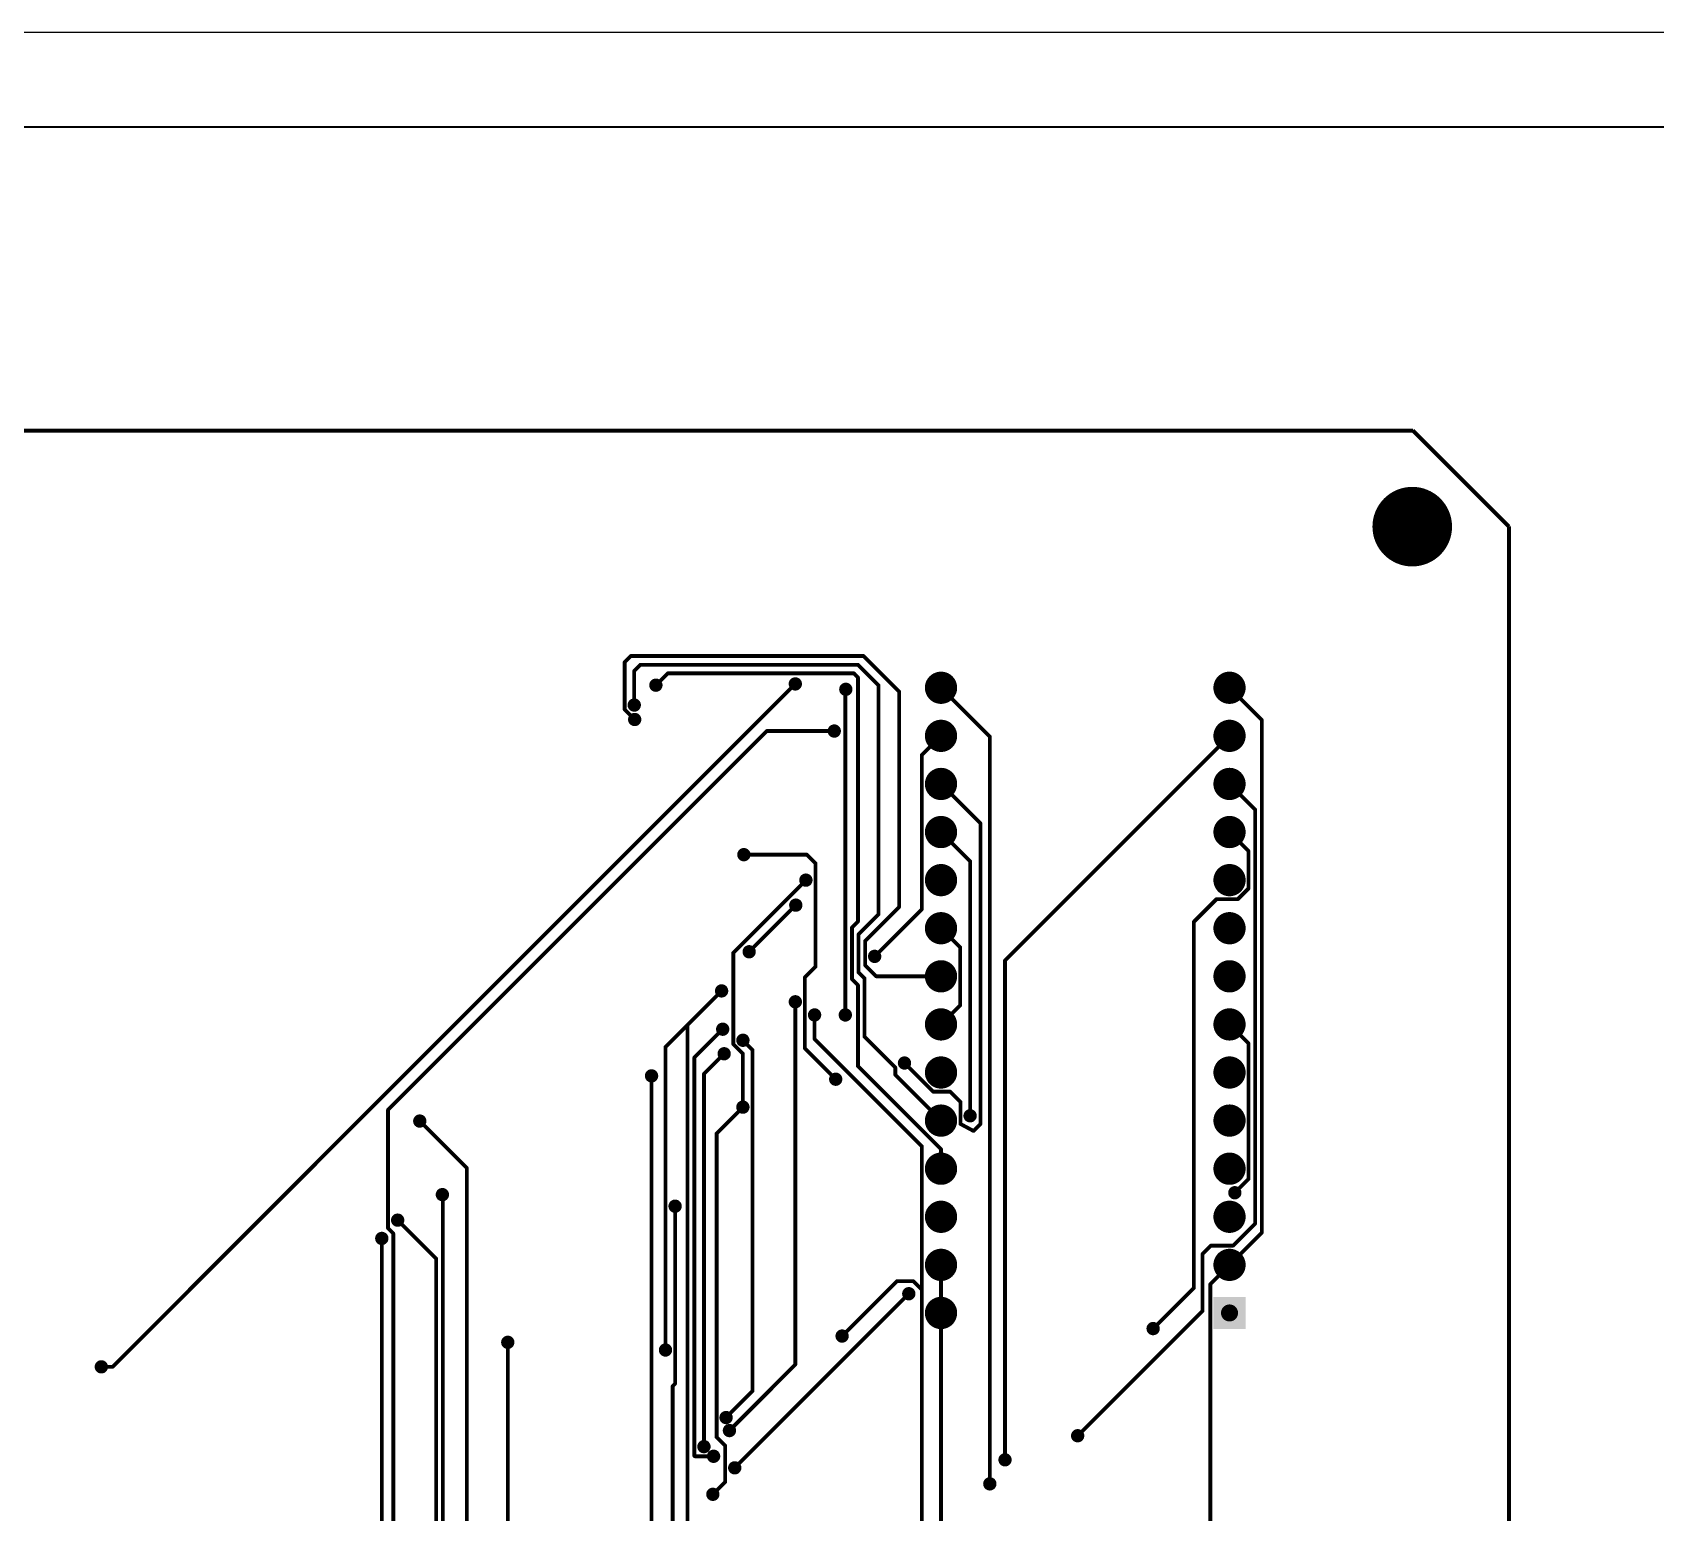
# Model space of a CAD drawing. Header units: millimetres. Extents: x 0 to 677, y 0 to 574.
# Drawn here: x 380.8 to 466.5, y 495.8 to 574 of the extents above; entities that cross this region are included whole.
import ezdxf

# ---------------------------------------------------------------- set-up
doc = ezdxf.new("R2010")
doc.units = ezdxf.units.MM
doc.layers.add('Layer1', color=7, linetype='Continuous', lineweight=35)
doc.layers.add('Layer2', color=7, linetype='Continuous', lineweight=70)
for name, color, linetype in [('MultiLayer', 9, 'Continuous'), ('TopLayer', 1, 'Continuous'), ('TopSolder', 250, 'Continuous')]:
    doc.layers.add(name, color=color, linetype=linetype)
doc.layers.add('PadHoleLayer', color=7, linetype='Continuous', true_color=0xffffff)
doc.layers.add('ViaHoleLayer', color=7, linetype='Continuous', true_color=0xffffff)

msp = doc.modelspace()

# ---------------------------------------------------------------- linework, layer by layer
at = {"layer": 'Defpoints'}
msp.add_line((676.527, 574.012), (256.527, 574.012), dxfattribs=at)
at = {"layer": 'Layer1'}
msp.add_line((671.527, 569.012), (276.527, 569.012), dxfattribs=at)
at = {"layer": 'Layer2', "color": 0}
for p, q in [((303.841, 552.992), (453.701, 552.992)), ((453.701, 552.992), (458.781, 547.912)), ((458.781, 547.912), (458.781, 438.209))]:
    msp.add_line(p, q, dxfattribs=at)
at = {"layer": 'MultiLayer', "color": 0, "const_width": 0.25}
for points in [[(413.597, 539.539, 1), (413.847, 539.539, 1)], [(420.963, 539.606, 1), (421.213, 539.606, 1)], [(423.63, 539.319, 1), (423.88, 539.319, 1)], [(412.454, 538.489, 1), (412.704, 538.489, 1)], [(412.479, 537.727, 1), (412.729, 537.727, 1)], [(423.02, 537.117, 1), (423.27, 537.117, 1)], [(418.245, 530.589, 1), (418.495, 530.589, 1)], [(421.522, 529.243, 1), (421.772, 529.243, 1)], [(420.988, 527.922, 1), (421.238, 527.922, 1)], [(418.524, 525.459, 1), (418.774, 525.459, 1)], [(425.154, 525.217, 1), (425.404, 525.217, 1)], [(417.069, 523.393, 1), (417.319, 523.393, 1)], [(420.963, 522.817, 1), (421.213, 522.817, 1)], [(421.979, 522.123, 1), (422.229, 522.123, 1)], [(423.604, 522.123, 1), (423.854, 522.123, 1)], [(417.127, 521.369, 1), (417.377, 521.369, 1)], [(418.194, 520.785, 1), (418.444, 520.785, 1)], [(417.204, 520.074, 1), (417.454, 520.074, 1)], [(413.368, 518.905, 1), (413.618, 518.905, 1)], [(423.096, 518.728, 1), (423.346, 518.728, 1)], [(418.194, 517.254, 1), (418.444, 517.254, 1)], [(430.196, 516.797, 1), (430.446, 516.797, 1)], [(401.125, 516.518, 1), (401.375, 516.518, 1)], [(402.319, 512.632, 1), (402.569, 512.632, 1)], [(444.178, 512.733, 1), (444.428, 512.733, 1)], [(414.613, 512.022, 1), (414.863, 512.022, 1)], [(399.957, 511.285, 1), (400.207, 511.285, 1)], [(399.119, 510.32, 1), (399.369, 510.32, 1)], [(405.774, 504.834, 1), (406.024, 504.834, 1)], [(423.435, 505.164, 1), (423.685, 505.164, 1)], [(439.864, 505.558, 1), (440.114, 505.558, 1)], [(414.105, 504.427, 1), (414.355, 504.427, 1)], [(384.305, 503.538, 1), (384.555, 503.538, 1)], [(417.305, 500.859, 1), (417.555, 500.859, 1)], [(417.483, 500.173, 1), (417.733, 500.173, 1)], [(435.876, 499.898, 1), (436.126, 499.898, 1)], [(416.137, 499.322, 1), (416.387, 499.322, 1)], [(416.645, 498.814, 1), (416.895, 498.814, 1)], [(417.762, 498.204, 1), (418.012, 498.204, 1)], [(432.041, 498.628, 1), (432.291, 498.628, 1)], [(431.237, 497.358, 1), (431.487, 497.358, 1)], [(416.607, 496.807, 1), (416.857, 496.807, 1)]]:
    msp.add_lwpolyline(points, format="xyb", close=True, dxfattribs=at)
at = {"layer": 'PadHoleLayer'}
for points, const_width in [([(452.926, 547.912, 1), (454.426, 547.912, 1)], 1.5), ([(428.559, 539.403, 1), (429.009, 539.403, 1)], 0.45), ([(443.799, 539.403, 1), (444.249, 539.403, 1)], 0.45), ([(428.559, 536.863, 1), (429.009, 536.863, 1)], 0.45), ([(443.799, 536.863, 1), (444.249, 536.863, 1)], 0.45), ([(428.559, 534.323, 1), (429.009, 534.323, 1)], 0.45), ([(443.799, 534.323, 1), (444.249, 534.323, 1)], 0.45), ([(443.799, 534.323, 1), (444.249, 534.323, 1)], 0.45), ([(428.559, 531.783, 1), (429.009, 531.783, 1)], 0.45), ([(443.799, 531.783, 1), (444.249, 531.783, 1)], 0.45), ([(443.799, 531.783, 1), (444.249, 531.783, 1)], 0.45), ([(428.559, 529.243, 1), (429.009, 529.243, 1)], 0.45), ([(443.799, 529.243, 1), (444.249, 529.243, 1)], 0.45), ([(428.559, 526.703, 1), (429.009, 526.703, 1)], 0.45), ([(443.799, 526.703, 1), (444.249, 526.703, 1)], 0.45), ([(428.559, 524.163, 1), (429.009, 524.163, 1)], 0.45), ([(443.799, 524.163, 1), (444.249, 524.163, 1)], 0.45), ([(428.559, 521.623, 1), (429.009, 521.623, 1)], 0.45), ([(443.799, 521.623, 1), (444.249, 521.623, 1)], 0.45), ([(443.799, 521.623, 1), (444.249, 521.623, 1)], 0.45), ([(428.559, 519.083, 1), (429.009, 519.083, 1)], 0.45), ([(443.799, 519.083, 1), (444.249, 519.083, 1)], 0.45), ([(428.559, 516.543, 1), (429.009, 516.543, 1)], 0.45), ([(443.799, 516.543, 1), (444.249, 516.543, 1)], 0.45), ([(428.559, 514.003, 1), (429.009, 514.003, 1)], 0.45), ([(428.559, 514.003, 1), (429.009, 514.003, 1)], 0.45), ([(443.799, 514.003, 1), (444.249, 514.003, 1)], 0.45), ([(428.559, 511.463, 1), (429.009, 511.463, 1)], 0.45), ([(443.799, 511.463, 1), (444.249, 511.463, 1)], 0.45), ([(428.559, 508.923, 1), (429.009, 508.923, 1)], 0.45), ([(428.559, 508.923, 1), (429.009, 508.923, 1)], 0.45), ([(443.799, 508.923, 1), (444.249, 508.923, 1)], 0.45), ([(443.799, 508.923, 1), (444.249, 508.923, 1)], 0.45), ([(428.559, 506.433, 1), (429.009, 506.433, 1)], 0.45), ([(428.559, 506.383, 1), (429.009, 506.383, 1)], 0.45), ([(443.799, 506.383, 1), (444.249, 506.383, 1)], 0.45)]:
    msp.add_lwpolyline(points, format="xyb", close=True, dxfattribs=dict(at, const_width=const_width))
at = {"layer": 'TopLayer', "color": 0}
for points, const_width in [([(452.676, 547.912, 1), (454.676, 547.912, 1)], 2), ([(412.351, 541.08, 1), (412.451, 541.08, 1)], 0.1), ([(412.351, 541.08, 1), (412.451, 541.08, 1)], 0.1), ([(424.645, 541.08, 1), (424.745, 541.08, 1)], 0.1), ([(424.645, 541.08, 1), (424.745, 541.08, 1)], 0.1), ([(412.021, 540.749, 1), (412.121, 540.749, 1)], 0.1), ([(412.021, 540.749, 1), (412.121, 540.749, 1)], 0.1), ([(412.529, 540.292, 1), (412.629, 540.292, 1)], 0.1), ([(412.529, 540.292, 1), (412.629, 540.292, 1)], 0.1), ([(412.846, 540.61, 1), (412.946, 540.61, 1)], 0.1), ([(412.846, 540.61, 1), (412.946, 540.61, 1)], 0.1), ([(414.297, 540.165, 1), (414.397, 540.165, 1)], 0.1), ([(414.297, 540.165, 1), (414.397, 540.165, 1)], 0.1), ([(424.137, 540.165, 1), (424.237, 540.165, 1)], 0.1), ([(424.137, 540.165, 1), (424.237, 540.165, 1)], 0.1), ([(424.354, 540.61, 1), (424.454, 540.61, 1)], 0.1), ([(424.354, 540.61, 1), (424.454, 540.61, 1)], 0.1), ([(428.409, 539.403, 1), (429.159, 539.403, 1)], 0.75), ([(443.649, 539.403, 1), (444.399, 539.403, 1)], 0.75), ([(413.597, 539.539, 1), (413.847, 539.539, 1)], 0.25), ([(413.672, 539.539, 1), (413.772, 539.539, 1)], 0.1), ([(420.963, 539.606, 1), (421.213, 539.606, 1)], 0.25), ([(421.038, 539.606, 1), (421.138, 539.606, 1)], 0.1), ([(423.63, 539.319, 1), (423.88, 539.319, 1)], 0.25), ([(423.679, 539.293, 1), (423.779, 539.293, 1)], 0.1), ([(423.679, 539.293, 1), (423.779, 539.293, 1)], 0.1), ([(423.705, 539.319, 1), (423.805, 539.319, 1)], 0.1), ([(424.346, 539.955, 1), (424.446, 539.955, 1)], 0.1), ([(424.346, 539.955, 1), (424.446, 539.955, 1)], 0.1), ([(425.432, 539.532, 1), (425.532, 539.532, 1)], 0.1), ([(425.432, 539.532, 1), (425.532, 539.532, 1)], 0.1), ([(426.524, 539.2, 1), (426.624, 539.2, 1)], 0.1), ([(426.524, 539.2, 1), (426.624, 539.2, 1)], 0.1), ([(428.734, 539.403, 1), (428.834, 539.403, 1)], 0.1), ([(443.974, 539.403, 1), (444.074, 539.403, 1)], 0.1), ([(412.454, 538.489, 1), (412.704, 538.489, 1)], 0.25), ([(412.529, 538.489, 1), (412.629, 538.489, 1)], 0.1), ([(412.021, 538.26, 1), (412.121, 538.26, 1)], 0.1), ([(412.021, 538.26, 1), (412.121, 538.26, 1)], 0.1), ([(412.479, 537.727, 1), (412.729, 537.727, 1)], 0.25), ([(412.554, 537.727, 1), (412.654, 537.727, 1)], 0.1), ([(428.409, 536.863, 1), (429.159, 536.863, 1)], 0.75), ([(443.649, 536.863, 1), (444.399, 536.863, 1)], 0.75), ([(445.676, 537.701, 1), (445.776, 537.701, 1)], 0.1), ([(445.676, 537.701, 1), (445.776, 537.701, 1)], 0.1), ([(419.526, 537.117, 1), (419.626, 537.117, 1)], 0.1), ([(419.526, 537.117, 1), (419.626, 537.117, 1)], 0.1), ([(423.02, 537.117, 1), (423.27, 537.117, 1)], 0.25), ([(423.095, 537.117, 1), (423.195, 537.117, 1)], 0.1), ([(428.734, 536.863, 1), (428.834, 536.863, 1)], 0.1), ([(431.312, 536.825, 1), (431.412, 536.825, 1)], 0.1), ([(431.312, 536.825, 1), (431.412, 536.825, 1)], 0.1), ([(443.974, 536.863, 1), (444.074, 536.863, 1)], 0.1), ([(427.718, 535.847, 1), (427.818, 535.847, 1)], 0.1), ([(427.718, 535.847, 1), (427.818, 535.847, 1)], 0.1), ([(428.409, 534.323, 1), (429.159, 534.323, 1)], 0.75), ([(443.649, 534.323, 1), (444.399, 534.323, 1)], 0.75), ([(428.734, 534.323, 1), (428.834, 534.323, 1)], 0.1), ([(443.974, 534.323, 1), (444.074, 534.323, 1)], 0.1), ([(428.409, 531.783, 1), (429.159, 531.783, 1)], 0.75), ([(443.649, 531.783, 1), (444.399, 531.783, 1)], 0.75), ([(445.324, 532.973, 1), (445.424, 532.973, 1)], 0.1), ([(445.324, 532.973, 1), (445.424, 532.973, 1)], 0.1), ([(428.734, 531.783, 1), (428.834, 531.783, 1)], 0.1), ([(430.817, 532.24, 1), (430.917, 532.24, 1)], 0.1), ([(430.817, 532.24, 1), (430.917, 532.24, 1)], 0.1), ([(443.974, 531.783, 1), (444.074, 531.783, 1)], 0.1), ([(418.245, 530.589, 1), (418.495, 530.589, 1)], 0.25), ([(444.974, 530.783, 1), (445.074, 530.783, 1)], 0.1), ([(444.974, 530.783, 1), (445.074, 530.783, 1)], 0.1), ([(418.32, 530.589, 1), (418.42, 530.589, 1)], 0.1), ([(421.647, 530.589, 1), (421.747, 530.589, 1)], 0.1), ([(421.647, 530.589, 1), (421.747, 530.589, 1)], 0.1), ([(422.105, 530.132, 1), (422.205, 530.132, 1)], 0.1), ([(422.105, 530.132, 1), (422.205, 530.132, 1)], 0.1), ([(428.409, 529.243, 1), (429.159, 529.243, 1)], 0.75), ([(430.271, 530.246, 1), (430.371, 530.246, 1)], 0.1), ([(430.271, 530.246, 1), (430.371, 530.246, 1)], 0.1), ([(443.649, 529.243, 1), (444.399, 529.243, 1)], 0.75), ([(421.522, 529.243, 1), (421.772, 529.243, 1)], 0.25), ([(421.597, 529.243, 1), (421.697, 529.243, 1)], 0.1), ([(420.988, 527.922, 1), (421.238, 527.922, 1)], 0.25), ([(443.291, 528.243, 1), (443.391, 528.243, 1)], 0.1), ([(443.291, 528.243, 1), (443.391, 528.243, 1)], 0.1), ([(444.418, 528.243, 1), (444.518, 528.243, 1)], 0.1), ([(444.418, 528.243, 1), (444.518, 528.243, 1)], 0.1), ([(444.974, 528.799, 1), (445.074, 528.799, 1)], 0.1), ([(444.974, 528.799, 1), (445.074, 528.799, 1)], 0.1), ([(421.063, 527.922, 1), (421.163, 527.922, 1)], 0.1), ([(425.432, 527.438, 1), (425.532, 527.438, 1)], 0.1), ([(425.432, 527.438, 1), (425.532, 527.438, 1)], 0.1), ([(426.524, 527.83, 1), (426.624, 527.83, 1)], 0.1), ([(426.524, 527.83, 1), (426.624, 527.83, 1)], 0.1), ([(427.718, 527.706, 1), (427.818, 527.706, 1)], 0.1), ([(427.718, 527.706, 1), (427.818, 527.706, 1)], 0.1), ([(428.409, 526.703, 1), (429.159, 526.703, 1)], 0.75), ([(443.649, 526.703, 1), (444.399, 526.703, 1)], 0.75), ([(424.029, 526.735, 1), (424.129, 526.735, 1)], 0.1), ([(424.029, 526.735, 1), (424.129, 526.735, 1)], 0.1), ([(424.346, 527.052, 1), (424.446, 527.052, 1)], 0.1), ([(424.346, 527.052, 1), (424.446, 527.052, 1)], 0.1), ([(424.379, 526.385, 1), (424.479, 526.385, 1)], 0.1), ([(424.379, 526.385, 1), (424.479, 526.385, 1)], 0.1), ([(428.734, 526.703, 1), (428.834, 526.703, 1)], 0.1), ([(442.094, 527.046, 1), (442.194, 527.046, 1)], 0.1), ([(442.094, 527.046, 1), (442.194, 527.046, 1)], 0.1), ([(418.524, 525.459, 1), (418.774, 525.459, 1)], 0.25), ([(424.729, 526.035, 1), (424.829, 526.035, 1)], 0.1), ([(424.729, 526.035, 1), (424.829, 526.035, 1)], 0.1), ([(429.75, 525.687, 1), (429.85, 525.687, 1)], 0.1), ([(429.75, 525.687, 1), (429.85, 525.687, 1)], 0.1), ([(417.761, 525.408, 1), (417.861, 525.408, 1)], 0.1), ([(417.761, 525.408, 1), (417.861, 525.408, 1)], 0.1), ([(418.599, 525.459, 1), (418.699, 525.459, 1)], 0.1), ([(422.105, 524.671, 1), (422.205, 524.671, 1)], 0.1), ([(422.105, 524.671, 1), (422.205, 524.671, 1)], 0.1), ([(424.729, 524.747, 1), (424.829, 524.747, 1)], 0.1), ([(424.729, 524.747, 1), (424.829, 524.747, 1)], 0.1), ([(425.154, 525.217, 1), (425.404, 525.217, 1)], 0.25), ([(425.229, 525.217, 1), (425.329, 525.217, 1)], 0.1), ([(428.409, 524.163, 1), (429.159, 524.163, 1)], 0.75), ([(432.116, 525.005, 1), (432.216, 525.005, 1)], 0.1), ([(432.116, 525.005, 1), (432.216, 525.005, 1)], 0.1), ([(443.649, 524.163, 1), (444.399, 524.163, 1)], 0.75), ([(421.546, 524.112, 1), (421.646, 524.112, 1)], 0.1), ([(421.546, 524.112, 1), (421.646, 524.112, 1)], 0.1), ([(424.029, 524.017, 1), (424.129, 524.017, 1)], 0.1), ([(424.029, 524.017, 1), (424.129, 524.017, 1)], 0.1), ([(424.379, 524.367, 1), (424.479, 524.367, 1)], 0.1), ([(424.379, 524.367, 1), (424.479, 524.367, 1)], 0.1), ([(424.696, 524.05, 1), (424.796, 524.05, 1)], 0.1), ([(424.696, 524.05, 1), (424.796, 524.05, 1)], 0.1), ([(425.313, 524.163, 1), (425.413, 524.163, 1)], 0.1), ([(425.313, 524.163, 1), (425.413, 524.163, 1)], 0.1), ([(428.734, 524.163, 1), (428.834, 524.163, 1)], 0.1), ([(417.069, 523.393, 1), (417.319, 523.393, 1)], 0.25), ([(417.144, 523.393, 1), (417.244, 523.393, 1)], 0.1), ([(420.963, 522.817, 1), (421.213, 522.817, 1)], 0.25), ([(424.346, 523.7, 1), (424.446, 523.7, 1)], 0.1), ([(424.346, 523.7, 1), (424.446, 523.7, 1)], 0.1), ([(421.038, 522.817, 1), (421.138, 522.817, 1)], 0.1), ([(421.979, 522.123, 1), (422.229, 522.123, 1)], 0.25), ([(422.054, 522.123, 1), (422.154, 522.123, 1)], 0.1), ([(423.604, 522.123, 1), (423.854, 522.123, 1)], 0.25), ([(423.679, 522.123, 1), (423.779, 522.123, 1)], 0.1), ([(428.409, 521.623, 1), (429.159, 521.623, 1)], 0.75), ([(429.75, 522.639, 1), (429.85, 522.639, 1)], 0.1), ([(429.75, 522.639, 1), (429.85, 522.639, 1)], 0.1), ([(443.649, 521.623, 1), (444.399, 521.623, 1)], 0.75), ([(415.348, 521.598, 1), (415.448, 521.598, 1)], 0.1), ([(415.348, 521.598, 1), (415.448, 521.598, 1)], 0.1), ([(415.348, 521.598, 1), (415.448, 521.598, 1)], 0.1), ([(417.127, 521.369, 1), (417.377, 521.369, 1)], 0.25), ([(417.202, 521.369, 1), (417.302, 521.369, 1)], 0.1), ([(428.734, 521.623, 1), (428.834, 521.623, 1)], 0.1), ([(443.974, 521.623, 1), (444.074, 521.623, 1)], 0.1), ([(414.18, 520.429, 1), (414.28, 520.429, 1)], 0.1), ([(414.18, 520.429, 1), (414.28, 520.429, 1)], 0.1), ([(417.761, 520.582, 1), (417.861, 520.582, 1)], 0.1), ([(417.761, 520.582, 1), (417.861, 520.582, 1)], 0.1), ([(418.194, 520.785, 1), (418.444, 520.785, 1)], 0.25), ([(418.269, 520.785, 1), (418.369, 520.785, 1)], 0.1), ([(421.546, 520.353, 1), (421.646, 520.353, 1)], 0.1), ([(421.546, 520.353, 1), (421.646, 520.353, 1)], 0.1), ([(422.054, 520.857, 1), (422.154, 520.857, 1)], 0.1), ([(422.054, 520.857, 1), (422.154, 520.857, 1)], 0.1), ([(424.696, 520.97, 1), (424.796, 520.97, 1)], 0.1), ([(424.696, 520.97, 1), (424.796, 520.97, 1)], 0.1), ([(444.974, 520.623, 1), (445.074, 520.623, 1)], 0.1), ([(444.974, 520.623, 1), (445.074, 520.623, 1)], 0.1), ([(415.704, 519.871, 1), (415.804, 519.871, 1)], 0.1), ([(415.704, 519.871, 1), (415.804, 519.871, 1)], 0.1), ([(417.204, 520.074, 1), (417.454, 520.074, 1)], 0.25), ([(417.279, 520.074, 1), (417.379, 520.074, 1)], 0.1), ([(418.269, 520.074, 1), (418.369, 520.074, 1)], 0.1), ([(418.269, 520.074, 1), (418.369, 520.074, 1)], 0.1), ([(418.777, 520.277, 1), (418.877, 520.277, 1)], 0.1), ([(418.777, 520.277, 1), (418.877, 520.277, 1)], 0.1), ([(426.729, 519.583, 1), (426.979, 519.583, 1)], 0.25), ([(426.804, 519.583, 1), (426.904, 519.583, 1)], 0.1), ([(428.409, 519.083, 1), (429.159, 519.083, 1)], 0.75), ([(443.649, 519.083, 1), (444.399, 519.083, 1)], 0.75), ([(413.368, 518.905, 1), (413.618, 518.905, 1)], 0.25), ([(413.443, 518.905, 1), (413.543, 518.905, 1)], 0.1), ([(416.212, 519.007, 1), (416.312, 519.007, 1)], 0.1), ([(416.212, 519.007, 1), (416.312, 519.007, 1)], 0.1), ([(423.096, 518.728, 1), (423.346, 518.728, 1)], 0.25), ([(423.171, 518.728, 1), (423.271, 518.728, 1)], 0.1), ([(424.346, 519.415, 1), (424.446, 519.415, 1)], 0.1), ([(424.346, 519.415, 1), (424.446, 519.415, 1)], 0.1), ([(426.318, 519.348, 1), (426.418, 519.348, 1)], 0.1), ([(426.318, 519.348, 1), (426.418, 519.348, 1)], 0.1), ([(426.318, 518.959, 1), (426.418, 518.959, 1)], 0.1), ([(426.318, 518.959, 1), (426.418, 518.959, 1)], 0.1), ([(428.315, 518.072, 1), (428.415, 518.072, 1)], 0.1), ([(428.315, 518.072, 1), (428.415, 518.072, 1)], 0.1), ([(429.221, 518.072, 1), (429.321, 518.072, 1)], 0.1), ([(429.221, 518.072, 1), (429.321, 518.072, 1)], 0.1), ([(399.524, 517.115, 1), (399.624, 517.115, 1)], 0.1), ([(399.524, 517.115, 1), (399.624, 517.115, 1)], 0.1), ([(418.194, 517.254, 1), (418.444, 517.254, 1)], 0.25), ([(418.269, 517.254, 1), (418.369, 517.254, 1)], 0.1), ([(418.269, 517.254, 1), (418.369, 517.254, 1)], 0.1), ([(428.409, 516.543, 1), (429.159, 516.543, 1)], 0.75), ([(429.763, 517.53, 1), (429.863, 517.53, 1)], 0.1), ([(429.763, 517.53, 1), (429.863, 517.53, 1)], 0.1), ([(430.196, 516.797, 1), (430.446, 516.797, 1)], 0.25), ([(443.649, 516.543, 1), (444.399, 516.543, 1)], 0.75), ([(401.125, 516.518, 1), (401.375, 516.518, 1)], 0.25), ([(401.2, 516.518, 1), (401.3, 516.518, 1)], 0.1), ([(428.734, 516.543, 1), (428.834, 516.543, 1)], 0.1), ([(429.763, 516.365, 1), (429.863, 516.365, 1)], 0.1), ([(429.763, 516.365, 1), (429.863, 516.365, 1)], 0.1), ([(430.271, 516.797, 1), (430.371, 516.797, 1)], 0.1), ([(430.817, 516.365, 1), (430.917, 516.365, 1)], 0.1), ([(430.817, 516.365, 1), (430.917, 516.365, 1)], 0.1), ([(416.88, 515.865, 1), (416.98, 515.865, 1)], 0.1), ([(416.88, 515.865, 1), (416.98, 515.865, 1)], 0.1), ([(427.718, 515.193, 1), (427.818, 515.193, 1)], 0.1), ([(427.718, 515.193, 1), (427.818, 515.193, 1)], 0.1), ([(430.448, 515.997, 1), (430.548, 515.997, 1)], 0.1), ([(430.448, 515.997, 1), (430.548, 515.997, 1)], 0.1), ([(428.409, 514.003, 1), (429.159, 514.003, 1)], 0.75), ([(428.734, 515.027, 1), (428.834, 515.027, 1)], 0.1), ([(428.734, 515.027, 1), (428.834, 515.027, 1)], 0.1), ([(443.649, 514.003, 1), (444.399, 514.003, 1)], 0.75), ([(403.69, 514.029, 1), (403.79, 514.029, 1)], 0.1), ([(403.69, 514.029, 1), (403.79, 514.029, 1)], 0.1), ([(428.734, 514.003, 1), (428.834, 514.003, 1)], 0.1), ([(402.319, 512.632, 1), (402.569, 512.632, 1)], 0.25), ([(402.394, 512.632, 1), (402.494, 512.632, 1)], 0.1), ([(402.42, 512.606, 1), (402.52, 512.606, 1)], 0.1), ([(402.42, 512.606, 1), (402.52, 512.606, 1)], 0.1), ([(444.178, 512.733, 1), (444.428, 512.733, 1)], 0.25), ([(444.253, 512.733, 1), (444.353, 512.733, 1)], 0.1), ([(444.974, 513.454, 1), (445.074, 513.454, 1)], 0.1), ([(444.974, 513.454, 1), (445.074, 513.454, 1)], 0.1), ([(414.613, 512.022, 1), (414.863, 512.022, 1)], 0.25), ([(414.688, 512.022, 1), (414.788, 512.022, 1)], 0.1), ([(428.409, 511.463, 1), (429.159, 511.463, 1)], 0.75), ([(443.649, 511.463, 1), (444.399, 511.463, 1)], 0.75), ([(399.957, 511.285, 1), (400.207, 511.285, 1)], 0.25), ([(400.032, 511.285, 1), (400.132, 511.285, 1)], 0.1), ([(445.324, 511.099, 1), (445.424, 511.099, 1)], 0.1), ([(445.324, 511.099, 1), (445.424, 511.099, 1)], 0.1), ([(399.119, 510.32, 1), (399.369, 510.32, 1)], 0.25), ([(399.194, 510.32, 1), (399.294, 510.32, 1)], 0.1), ([(399.524, 510.854, 1), (399.624, 510.854, 1)], 0.1), ([(399.524, 510.854, 1), (399.624, 510.854, 1)], 0.1), ([(399.803, 510.574, 1), (399.903, 510.574, 1)], 0.1), ([(399.803, 510.574, 1), (399.903, 510.574, 1)], 0.1), ([(445.676, 510.625, 1), (445.776, 510.625, 1)], 0.1), ([(445.676, 510.625, 1), (445.776, 510.625, 1)], 0.1), ([(402.064, 509.253, 1), (402.164, 509.253, 1)], 0.1), ([(402.064, 509.253, 1), (402.164, 509.253, 1)], 0.1), ([(428.409, 508.923, 1), (429.159, 508.923, 1)], 0.75), ([(442.552, 509.495, 1), (442.652, 509.495, 1)], 0.1), ([(442.552, 509.495, 1), (442.652, 509.495, 1)], 0.1), ([(442.996, 509.939, 1), (443.096, 509.939, 1)], 0.1), ([(442.996, 509.939, 1), (443.096, 509.939, 1)], 0.1), ([(443.649, 508.923, 1), (444.399, 508.923, 1)], 0.75), ([(444.164, 509.939, 1), (444.264, 509.939, 1)], 0.1), ([(444.164, 509.939, 1), (444.264, 509.939, 1)], 0.1), ([(428.734, 508.923, 1), (428.834, 508.923, 1)], 0.1), ([(443.974, 508.923, 1), (444.074, 508.923, 1)], 0.1), ([(443.974, 508.923, 1), (444.074, 508.923, 1)], 0.1), ([(426.405, 508.06, 1), (426.505, 508.06, 1)], 0.1), ([(426.405, 508.06, 1), (426.505, 508.06, 1)], 0.1), ([(426.957, 507.399, 1), (427.207, 507.399, 1)], 0.25), ([(427.273, 508.06, 1), (427.373, 508.06, 1)], 0.1), ([(427.273, 508.06, 1), (427.373, 508.06, 1)], 0.1), ([(427.718, 507.615, 1), (427.818, 507.615, 1)], 0.1), ([(427.718, 507.615, 1), (427.818, 507.615, 1)], 0.1), ([(427.718, 507.615, 1), (427.818, 507.615, 1)], 0.1), ([(442.094, 507.713, 1), (442.194, 507.713, 1)], 0.1), ([(442.094, 507.713, 1), (442.194, 507.713, 1)], 0.1), ([(442.958, 507.907, 1), (443.058, 507.907, 1)], 0.1), ([(442.958, 507.907, 1), (443.058, 507.907, 1)], 0.1), ([(427.032, 507.399, 1), (427.132, 507.399, 1)], 0.1), ([(428.409, 506.383, 1), (429.159, 506.383, 1)], 0.75), ([(428.734, 506.383, 1), (428.834, 506.383, 1)], 0.1), ([(428.734, 506.383, 1), (428.834, 506.383, 1)], 0.1), ([(442.552, 506.498, 1), (442.652, 506.498, 1)], 0.1), ([(442.552, 506.498, 1), (442.652, 506.498, 1)], 0.1), ([(405.774, 504.834, 1), (406.024, 504.834, 1)], 0.25), ([(423.435, 505.164, 1), (423.685, 505.164, 1)], 0.25), ([(423.51, 505.164, 1), (423.61, 505.164, 1)], 0.1), ([(439.864, 505.558, 1), (440.114, 505.558, 1)], 0.25), ([(439.939, 505.558, 1), (440.039, 505.558, 1)], 0.1), ([(405.849, 504.834, 1), (405.949, 504.834, 1)], 0.1), ([(414.105, 504.427, 1), (414.355, 504.427, 1)], 0.25), ([(414.18, 504.427, 1), (414.28, 504.427, 1)], 0.1), ([(384.305, 503.538, 1), (384.555, 503.538, 1)], 0.25), ([(384.38, 503.538, 1), (384.48, 503.538, 1)], 0.1), ([(384.97, 503.538, 1), (385.07, 503.538, 1)], 0.1), ([(384.97, 503.538, 1), (385.07, 503.538, 1)], 0.1), ([(421.038, 503.653, 1), (421.138, 503.653, 1)], 0.1), ([(421.038, 503.653, 1), (421.138, 503.653, 1)], 0.1), ([(414.561, 502.522, 1), (414.661, 502.522, 1)], 0.1), ([(414.561, 502.522, 1), (414.661, 502.522, 1)], 0.1), ([(414.688, 502.649, 1), (414.788, 502.649, 1)], 0.1), ([(414.688, 502.649, 1), (414.788, 502.649, 1)], 0.1), ([(418.777, 502.256, 1), (418.877, 502.256, 1)], 0.1), ([(418.777, 502.256, 1), (418.877, 502.256, 1)], 0.1), ([(417.305, 500.859, 1), (417.555, 500.859, 1)], 0.25), ([(417.38, 500.859, 1), (417.48, 500.859, 1)], 0.1), ([(416.88, 499.821, 1), (416.98, 499.821, 1)], 0.1), ([(416.88, 499.821, 1), (416.98, 499.821, 1)], 0.1), ([(417.483, 500.173, 1), (417.733, 500.173, 1)], 0.25), ([(417.558, 500.173, 1), (417.658, 500.173, 1)], 0.1), ([(435.876, 499.898, 1), (436.126, 499.898, 1)], 0.25), ([(435.951, 499.898, 1), (436.051, 499.898, 1)], 0.1), ([(416.137, 499.322, 1), (416.387, 499.322, 1)], 0.25), ([(416.212, 499.322, 1), (416.312, 499.322, 1)], 0.1), ([(416.645, 498.814, 1), (416.895, 498.814, 1)], 0.25), ([(417.337, 499.364, 1), (417.437, 499.364, 1)], 0.1), ([(417.337, 499.364, 1), (417.437, 499.364, 1)], 0.1), ([(415.704, 498.839, 1), (415.804, 498.839, 1)], 0.1), ([(415.704, 498.839, 1), (415.804, 498.839, 1)], 0.1), ([(415.729, 498.814, 1), (415.829, 498.814, 1)], 0.1), ([(415.729, 498.814, 1), (415.829, 498.814, 1)], 0.1), ([(416.72, 498.814, 1), (416.82, 498.814, 1)], 0.1), ([(417.762, 498.204, 1), (418.012, 498.204, 1)], 0.25), ([(417.837, 498.204, 1), (417.937, 498.204, 1)], 0.1), ([(432.041, 498.628, 1), (432.291, 498.628, 1)], 0.25), ([(432.116, 498.628, 1), (432.216, 498.628, 1)], 0.1), ([(417.337, 497.463, 1), (417.437, 497.463, 1)], 0.1), ([(417.337, 497.463, 1), (417.437, 497.463, 1)], 0.1), ([(431.237, 497.358, 1), (431.487, 497.358, 1)], 0.25), ([(431.312, 497.358, 1), (431.412, 497.358, 1)], 0.1), ([(416.607, 496.807, 1), (416.857, 496.807, 1)], 0.25), ([(416.682, 496.807, 1), (416.782, 496.807, 1)], 0.1)]:
    msp.add_lwpolyline(points, format="xyb", close=True, dxfattribs=dict(at, const_width=const_width))
at = {"layer": 'TopLayer', "color": 0, "const_width": 0.2}
for points in [[(412.071, 540.749), (412.401, 541.08)], [(412.401, 541.08), (424.695, 541.08)], [(424.695, 541.08), (426.574, 539.2)], [(412.071, 538.26), (412.071, 540.749)], [(412.579, 540.292), (412.896, 540.61)], [(412.579, 538.489), (412.579, 540.292)], [(412.896, 540.61), (424.404, 540.61)], [(413.722, 539.539), (414.347, 540.165)], [(414.347, 540.165), (424.187, 540.165)], [(424.187, 540.165), (424.396, 539.955)], [(424.404, 540.61), (425.482, 539.532)], [(385.02, 503.538), (421.088, 539.606)], [(423.729, 539.293), (423.755, 539.319)], [(423.729, 522.123), (423.729, 539.293)], [(424.396, 527.052), (424.396, 539.955)], [(425.482, 527.438), (425.482, 539.532)], [(426.574, 527.83), (426.574, 539.2)], [(428.784, 539.403), (431.362, 536.825)], [(444.024, 539.403), (445.726, 537.701)], [(412.071, 538.26), (412.604, 537.727)], [(445.726, 510.625), (445.726, 537.701)], [(399.574, 517.115), (419.576, 537.117)], [(419.576, 537.117), (423.145, 537.117)], [(427.768, 535.847), (428.784, 536.863)], [(431.362, 497.358), (431.362, 536.825)], [(432.166, 525.005), (444.024, 536.863)], [(427.768, 527.706), (427.768, 535.847)], [(428.784, 534.323), (430.867, 532.24)], [(444.325, 534.022), (445.374, 532.973)], [(445.374, 511.099), (445.374, 532.973)], [(428.784, 531.783), (430.321, 530.246)], [(430.867, 516.365), (430.867, 532.24)], [(444.024, 531.783), (445.024, 530.783)], [(445.024, 528.799), (445.024, 530.783)], [(418.37, 530.589), (421.697, 530.589)], [(421.697, 530.589), (422.155, 530.132)], [(422.155, 524.671), (422.155, 530.132)], [(430.321, 516.797), (430.321, 530.246)], [(417.811, 525.408), (421.647, 529.243)], [(442.144, 527.046), (443.341, 528.243)], [(443.341, 528.243), (444.468, 528.243)], [(444.468, 528.243), (445.024, 528.799)], [(418.649, 525.459), (421.113, 527.922)], [(424.429, 526.385), (425.482, 527.438)], [(424.779, 526.035), (426.574, 527.83)], [(425.279, 525.217), (427.768, 527.706)], [(424.396, 527.052), (424.079, 526.735)], [(424.079, 526.735), (424.079, 524.017)], [(424.429, 526.385), (424.429, 524.367)], [(428.784, 526.703), (429.8, 525.687)], [(442.144, 507.713), (442.144, 527.046)], [(424.779, 524.747), (424.779, 526.035)], [(429.8, 522.639), (429.8, 525.687)], [(417.811, 520.582), (417.811, 525.408)], [(421.596, 524.112), (422.155, 524.671)], [(424.779, 524.747), (425.363, 524.163)], [(432.166, 498.628), (432.166, 525.005)], [(421.596, 520.353), (421.596, 524.112)], [(424.079, 524.017), (424.396, 523.7)], [(424.429, 524.367), (424.746, 524.05)], [(424.746, 524.05), (424.746, 520.97)], [(425.363, 524.163), (428.784, 524.163)], [(415.398, 521.598), (417.194, 523.393)], [(424.396, 523.7), (424.396, 519.415)], [(421.088, 503.653), (421.088, 522.817)], [(422.104, 520.857), (422.104, 522.123)], [(428.784, 521.623), (429.8, 522.639)], [(414.23, 520.429), (415.398, 521.598)], [(415.398, 495.131), (415.398, 521.598)], [(415.754, 519.871), (417.252, 521.369)], [(444.024, 521.623), (445.024, 520.623)], [(414.23, 504.427), (414.23, 520.429)], [(417.811, 520.582), (418.319, 520.074)], [(418.319, 520.785), (418.827, 520.277)], [(421.596, 520.353), (423.097, 518.852)], [(422.104, 520.857), (427.768, 515.193)], [(424.746, 520.97), (426.368, 519.348)], [(445.024, 513.454), (445.024, 520.623)], [(415.754, 498.839), (415.754, 519.871)], [(416.262, 519.007), (417.329, 520.074)], [(418.319, 517.254), (418.319, 520.074)], [(418.827, 502.256), (418.827, 520.277)], [(426.854, 519.583), (428.365, 518.072)], [(413.493, 479.713), (413.493, 518.905)], [(416.262, 499.322), (416.262, 519.007)], [(424.396, 519.415), (428.784, 515.027)], [(426.368, 519.348), (426.368, 518.959)], [(426.368, 518.959), (428.784, 516.543)], [(428.365, 518.072), (429.271, 518.072)], [(429.271, 518.072), (429.813, 517.53)], [(399.574, 510.854), (399.574, 517.115)], [(416.93, 515.865), (418.319, 517.254)], [(429.813, 516.365), (429.813, 517.53)], [(401.25, 516.518), (403.74, 514.029)], [(429.813, 516.365), (430.498, 515.997)], [(430.498, 515.997), (430.867, 516.365)], [(416.93, 499.821), (416.93, 515.865)], [(427.768, 507.615), (427.768, 515.193)], [(428.784, 515.027), (428.784, 514.003)], [(403.74, 468.182), (403.74, 514.029)], [(402.444, 512.632), (402.47, 512.606)], [(402.47, 457.399), (402.47, 512.606)], [(444.303, 512.733), (445.024, 513.454)], [(414.738, 502.649), (414.738, 512.022)], [(400.082, 511.285), (402.114, 509.253)], [(444.214, 509.939), (445.374, 511.099)], [(399.244, 465.057), (399.244, 510.32)], [(399.574, 510.854), (399.853, 510.574)], [(399.853, 473.008), (399.853, 510.574)], [(444.024, 508.923), (445.726, 510.625)], [(402.114, 459.139), (402.114, 509.253)], [(442.602, 509.495), (443.046, 509.939)], [(442.602, 506.498), (442.602, 509.495)], [(443.046, 509.939), (444.214, 509.939)], [(428.784, 506.383), (428.784, 508.923)], [(443.008, 507.907), (444.024, 508.923)], [(423.56, 505.164), (426.455, 508.06)], [(426.455, 508.06), (427.323, 508.06)], [(427.323, 508.06), (427.768, 507.615)], [(427.768, 478.621), (427.768, 507.615)], [(439.989, 505.558), (442.144, 507.713)], [(443.008, 493.175), (443.008, 507.907)], [(417.887, 498.204), (427.082, 507.399)], [(428.784, 489.619), (428.784, 506.383)], [(436.001, 499.898), (442.602, 506.498)], [(405.899, 471.652), (405.899, 504.834)], [(384.43, 503.538), (385.02, 503.538)], [(417.608, 500.173), (421.088, 503.653)], [(414.611, 502.522), (414.738, 502.649)], [(414.611, 491.118), (414.611, 502.522)], [(417.43, 500.859), (418.827, 502.256)], [(416.93, 499.821), (417.387, 499.364)], [(417.387, 497.463), (417.387, 499.364)], [(415.754, 498.839), (415.779, 498.814)], [(415.779, 498.814), (416.77, 498.814)], [(416.732, 496.807), (417.387, 497.463)]]:
    msp.add_lwpolyline(points, dxfattribs=at)
at = {"layer": 'TopLayer', "color": 0}
msp.add_solid([(444.774, 507.133), (443.274, 507.133), (444.774, 505.633), (443.274, 505.633)], dxfattribs=at)
at = {"layer": 'TopSolder', "color": 0}
for points, const_width in [([(452.625, 547.912, 1), (454.727, 547.912, 1)], 2.102), ([(428.358, 539.403, 1), (429.21, 539.403, 1)], 0.852), ([(443.598, 539.403, 1), (444.45, 539.403, 1)], 0.852), ([(413.546, 539.539, 1), (413.898, 539.539, 1)], 0.352), ([(420.912, 539.606, 1), (421.264, 539.606, 1)], 0.352), ([(423.579, 539.319, 1), (423.931, 539.319, 1)], 0.352), ([(412.403, 538.489, 1), (412.755, 538.489, 1)], 0.352), ([(412.428, 537.727, 1), (412.78, 537.727, 1)], 0.352), ([(428.358, 536.863, 1), (429.21, 536.863, 1)], 0.852), ([(443.598, 536.863, 1), (444.45, 536.863, 1)], 0.852), ([(422.969, 537.117, 1), (423.321, 537.117, 1)], 0.352), ([(428.358, 534.323, 1), (429.21, 534.323, 1)], 0.852), ([(443.598, 534.323, 1), (444.45, 534.323, 1)], 0.852), ([(428.358, 531.783, 1), (429.21, 531.783, 1)], 0.852), ([(443.598, 531.783, 1), (444.45, 531.783, 1)], 0.852), ([(418.194, 530.589, 1), (418.546, 530.589, 1)], 0.352), ([(428.358, 529.243, 1), (429.21, 529.243, 1)], 0.852), ([(443.598, 529.243, 1), (444.45, 529.243, 1)], 0.852), ([(421.471, 529.243, 1), (421.822, 529.243, 1)], 0.352), ([(420.937, 527.922, 1), (421.289, 527.922, 1)], 0.352), ([(428.358, 526.703, 1), (429.21, 526.703, 1)], 0.852), ([(443.598, 526.703, 1), (444.45, 526.703, 1)], 0.852), ([(418.474, 525.459, 1), (418.825, 525.459, 1)], 0.352), ([(425.103, 525.217, 1), (425.455, 525.217, 1)], 0.352), ([(428.358, 524.163, 1), (429.21, 524.163, 1)], 0.852), ([(443.598, 524.163, 1), (444.45, 524.163, 1)], 0.852), ([(417.018, 523.393, 1), (417.369, 523.393, 1)], 0.352), ([(420.912, 522.817, 1), (421.264, 522.817, 1)], 0.352), ([(421.928, 522.123, 1), (422.28, 522.123, 1)], 0.352), ([(423.553, 522.123, 1), (423.905, 522.123, 1)], 0.352), ([(428.358, 521.623, 1), (429.21, 521.623, 1)], 0.852), ([(443.598, 521.623, 1), (444.45, 521.623, 1)], 0.852), ([(417.077, 521.369, 1), (417.428, 521.369, 1)], 0.352), ([(417.153, 520.074, 1), (417.504, 520.074, 1)], 0.352), ([(418.143, 520.785, 1), (418.495, 520.785, 1)], 0.352), ([(426.678, 519.583, 1), (427.029, 519.583, 1)], 0.352), ([(428.358, 519.083, 1), (429.21, 519.083, 1)], 0.852), ([(443.598, 519.083, 1), (444.45, 519.083, 1)], 0.852), ([(413.317, 518.905, 1), (413.669, 518.905, 1)], 0.352), ([(423.046, 518.728, 1), (423.397, 518.728, 1)], 0.352), ([(418.143, 517.254, 1), (418.495, 517.254, 1)], 0.352), ([(428.358, 516.543, 1), (429.21, 516.543, 1)], 0.852), ([(430.145, 516.797, 1), (430.496, 516.797, 1)], 0.352), ([(443.598, 516.543, 1), (444.45, 516.543, 1)], 0.852), ([(401.075, 516.518, 1), (401.426, 516.518, 1)], 0.352), ([(428.358, 514.003, 1), (429.21, 514.003, 1)], 0.852), ([(443.598, 514.003, 1), (444.45, 514.003, 1)], 0.852), ([(402.268, 512.632, 1), (402.62, 512.632, 1)], 0.352), ([(444.128, 512.733, 1), (444.479, 512.733, 1)], 0.352), ([(414.562, 512.022, 1), (414.914, 512.022, 1)], 0.352), ([(428.358, 511.463, 1), (429.21, 511.463, 1)], 0.852), ([(443.598, 511.463, 1), (444.45, 511.463, 1)], 0.852), ([(399.906, 511.285, 1), (400.258, 511.285, 1)], 0.352), ([(399.068, 510.32, 1), (399.42, 510.32, 1)], 0.352), ([(428.358, 508.923, 1), (429.21, 508.923, 1)], 0.852), ([(443.598, 508.923, 1), (444.45, 508.923, 1)], 0.852), ([(426.906, 507.399, 1), (427.258, 507.399, 1)], 0.352), ([(428.358, 506.383, 1), (429.21, 506.383, 1)], 0.852), ([(439.813, 505.558, 1), (440.164, 505.558, 1)], 0.352), ([(405.723, 504.834, 1), (406.074, 504.834, 1)], 0.352), ([(423.384, 505.164, 1), (423.735, 505.164, 1)], 0.352), ([(414.054, 504.427, 1), (414.406, 504.427, 1)], 0.352), ([(384.254, 503.538, 1), (384.606, 503.538, 1)], 0.352), ([(417.254, 500.859, 1), (417.606, 500.859, 1)], 0.352), ([(417.432, 500.173, 1), (417.784, 500.173, 1)], 0.352), ([(435.826, 499.898, 1), (436.177, 499.898, 1)], 0.352), ([(416.086, 499.322, 1), (416.438, 499.322, 1)], 0.352), ([(416.594, 498.814, 1), (416.946, 498.814, 1)], 0.352), ([(417.712, 498.204, 1), (418.063, 498.204, 1)], 0.352), ([(431.991, 498.628, 1), (432.342, 498.628, 1)], 0.352), ([(431.186, 497.358, 1), (431.538, 497.358, 1)], 0.352), ([(416.556, 496.807, 1), (416.907, 496.807, 1)], 0.352)]:
    msp.add_lwpolyline(points, format="xyb", close=True, dxfattribs=dict(at, const_width=const_width))
msp.add_solid([(444.876, 507.235), (443.172, 507.235), (444.876, 505.532), (443.172, 505.532)], dxfattribs=at)
at = {"layer": 'ViaHoleLayer', "const_width": 0.15}
for points in [[(413.647, 539.539, 1), (413.797, 539.539, 1)], [(421.013, 539.606, 1), (421.163, 539.606, 1)], [(423.68, 539.319, 1), (423.83, 539.319, 1)], [(423.68, 539.319, 1), (423.83, 539.319, 1)], [(412.504, 538.489, 1), (412.654, 538.489, 1)], [(412.504, 538.489, 1), (412.654, 538.489, 1)], [(412.529, 537.727, 1), (412.679, 537.727, 1)], [(412.529, 537.727, 1), (412.679, 537.727, 1)], [(423.07, 537.117, 1), (423.22, 537.117, 1)], [(418.295, 530.589, 1), (418.445, 530.589, 1)], [(418.295, 530.589, 1), (418.445, 530.589, 1)], [(421.572, 529.243, 1), (421.722, 529.243, 1)], [(421.572, 529.243, 1), (421.722, 529.243, 1)], [(421.038, 527.922, 1), (421.188, 527.922, 1)], [(421.038, 527.922, 1), (421.188, 527.922, 1)], [(418.574, 525.459, 1), (418.724, 525.459, 1)], [(418.574, 525.459, 1), (418.724, 525.459, 1)], [(425.204, 525.217, 1), (425.354, 525.217, 1)], [(425.204, 525.217, 1), (425.354, 525.217, 1)], [(417.119, 523.393, 1), (417.269, 523.393, 1)], [(417.119, 523.393, 1), (417.269, 523.393, 1)], [(421.013, 522.817, 1), (421.163, 522.817, 1)], [(421.013, 522.817, 1), (421.163, 522.817, 1)], [(422.029, 522.123, 1), (422.179, 522.123, 1)], [(422.029, 522.123, 1), (422.179, 522.123, 1)], [(423.654, 522.123, 1), (423.804, 522.123, 1)], [(423.654, 522.123, 1), (423.804, 522.123, 1)], [(417.177, 521.369, 1), (417.327, 521.369, 1)], [(417.177, 521.369, 1), (417.327, 521.369, 1)], [(418.244, 520.785, 1), (418.394, 520.785, 1)], [(418.244, 520.785, 1), (418.394, 520.785, 1)], [(417.254, 520.074, 1), (417.404, 520.074, 1)], [(417.254, 520.074, 1), (417.404, 520.074, 1)], [(426.779, 519.583, 1), (426.929, 519.583, 1)], [(426.779, 519.583, 1), (426.929, 519.583, 1)], [(413.418, 518.905, 1), (413.568, 518.905, 1)], [(423.146, 518.728, 1), (423.296, 518.728, 1)], [(423.146, 518.728, 1), (423.296, 518.728, 1)], [(418.244, 517.254, 1), (418.394, 517.254, 1)], [(418.244, 517.254, 1), (418.394, 517.254, 1)], [(401.175, 516.518, 1), (401.325, 516.518, 1)], [(401.175, 516.518, 1), (401.325, 516.518, 1)], [(430.246, 516.797, 1), (430.396, 516.797, 1)], [(402.369, 512.632, 1), (402.519, 512.632, 1)], [(402.369, 512.632, 1), (402.519, 512.632, 1)], [(444.228, 512.733, 1), (444.378, 512.733, 1)], [(444.228, 512.733, 1), (444.378, 512.733, 1)], [(414.663, 512.022, 1), (414.813, 512.022, 1)], [(414.663, 512.022, 1), (414.813, 512.022, 1)], [(400.007, 511.285, 1), (400.157, 511.285, 1)], [(400.007, 511.285, 1), (400.157, 511.285, 1)], [(399.169, 510.32, 1), (399.319, 510.32, 1)], [(399.169, 510.32, 1), (399.319, 510.32, 1)], [(427.007, 507.399, 1), (427.157, 507.399, 1)], [(427.007, 507.399, 1), (427.157, 507.399, 1)], [(423.485, 505.164, 1), (423.635, 505.164, 1)], [(423.485, 505.164, 1), (423.635, 505.164, 1)], [(439.914, 505.558, 1), (440.064, 505.558, 1)], [(439.914, 505.558, 1), (440.064, 505.558, 1)], [(405.824, 504.834, 1), (405.974, 504.834, 1)], [(405.824, 504.834, 1), (405.974, 504.834, 1)], [(414.155, 504.427, 1), (414.305, 504.427, 1)], [(414.155, 504.427, 1), (414.305, 504.427, 1)], [(384.355, 503.538, 1), (384.505, 503.538, 1)], [(417.355, 500.859, 1), (417.505, 500.859, 1)], [(417.355, 500.859, 1), (417.505, 500.859, 1)], [(417.533, 500.173, 1), (417.683, 500.173, 1)], [(417.533, 500.173, 1), (417.683, 500.173, 1)], [(435.926, 499.898, 1), (436.076, 499.898, 1)], [(435.926, 499.898, 1), (436.076, 499.898, 1)], [(416.187, 499.322, 1), (416.337, 499.322, 1)], [(416.187, 499.322, 1), (416.337, 499.322, 1)], [(416.695, 498.814, 1), (416.845, 498.814, 1)], [(416.695, 498.814, 1), (416.845, 498.814, 1)], [(417.812, 498.204, 1), (417.962, 498.204, 1)], [(417.812, 498.204, 1), (417.962, 498.204, 1)], [(432.091, 498.628, 1), (432.241, 498.628, 1)], [(432.091, 498.628, 1), (432.241, 498.628, 1)], [(431.287, 497.358, 1), (431.437, 497.358, 1)], [(431.287, 497.358, 1), (431.437, 497.358, 1)], [(416.657, 496.807, 1), (416.807, 496.807, 1)]]:
    msp.add_lwpolyline(points, format="xyb", close=True, dxfattribs=at)

doc.saveas('drawing.dxf')
